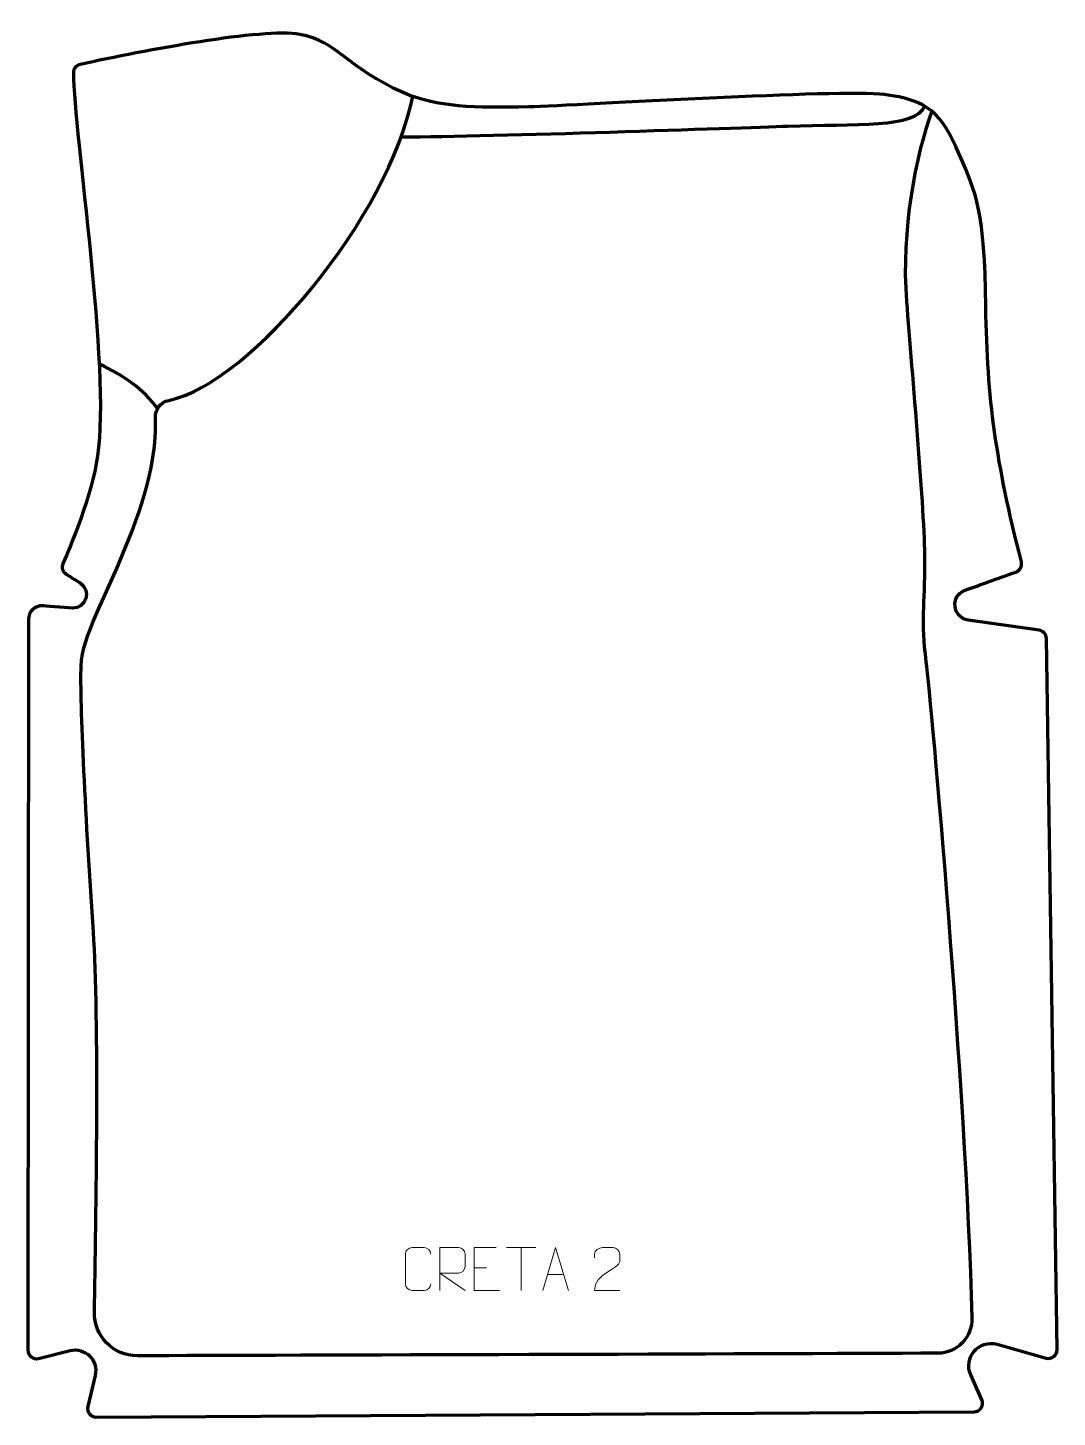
# Model space of a CAD drawing. Header units: millimetres. Extents: x -300 to 300, y -403 to 406.
import ezdxf

# ---------------------------------------------------------------- set-up
doc = ezdxf.new("R2010")
doc.units = ezdxf.units.MM
doc.header["$MEASUREMENT"] = 0
doc.layers.add('layer 1', color=7, linetype='Continuous')
doc.layers.add('layer 2', color=7, linetype='Continuous')

msp = doc.modelspace()

# ---------------------------------------------------------------- linework, layer by layer
at = {"layer": 'layer 1', "color": 230, "lineweight": 200}
msp.add_open_spline([(-293.5543, -368.843), (-296.7115, -369.6308), (-299.7688, -367.2432), (-299.766, -363.9916), (-299.766, -363.9916), (-299.766, -363.9916), (-299.3807, 61.5419), (-299.3807, 61.5419), (-299.3807, 61.5419), (-299.3765, 66.0963), (-295.5707, 69.7267), (-291.0178, 69.5196), (-291.0178, 69.5196), (-291.0178, 69.5196), (-278.1608, 68.3861), (-273.865, 68.1667), (-273.865, 68.1667), (-265.8224, 67.7557), (-262.5215, 78.5162), (-269.3057, 82.8514), (-269.3057, 82.8514), (-270.9737, 83.9175), (-274.5713, 86.1672), (-277.3473, 87.8983), (-277.3473, 87.8983), (-279.4541, 89.2124), (-280.2754, 91.8695), (-279.277, 94.1417), (-279.277, 94.1417), (-274.6912, 104.5801), (-262.5366, 133.7209), (-259.1316, 156.684), (-259.1316, 156.684), (-251.5028, 208.1362), (-273.0889, 344.9706), (-273.1951, 379.9471), (-273.1951, 379.9471), (-273.2022, 382.3002), (-271.5554, 384.3318), (-269.2539, 384.8299), (-269.2539, 384.8299), (-231.9063, 392.9124), (-162.945, 406.161), (-141.3917, 402.3154), (-141.3917, 402.3154), (-119.0795, 398.3343), (-114.8998, 383.2004), (-80.8067, 368.2681), (-80.8067, 368.2681), (-61.8311, 359.957), (-38.944, 359.3146), (-8.1928, 360.1108), (-8.1928, 360.1108), (22.5585, 360.907), (173.5636, 370.4613), (199.0631, 367.2768), (199.0631, 367.2768), (224.5626, 364.0919), (232.3362, 356.528), (242.6954, 332.6425), (242.6954, 332.6425), (253.0547, 308.7566), (257.4373, 299.9826), (258.2343, 243.8515), (258.2343, 243.8515), (259.0117, 189.0898), (264.146, 153.667), (278.9207, 95.1327), (278.9207, 95.1327), (279.554, 92.6241), (278.1682, 90.0453), (275.7242, 89.1916), (275.7242, 89.1916), (264.9038, 85.4116), (254.857, 81.7794), (246.1279, 78.5599), (246.1279, 78.5599), (237.3596, 75.3256), (238.7298, 62.5332), (247.9843, 61.2216), (247.9843, 61.2216), (247.9843, 61.2216), (289.2582, 55.3715), (289.2582, 55.3715), (289.2582, 55.3715), (291.6955, 55.0261), (293.5183, 52.9595), (293.555, 50.5), (293.555, 50.5), (293.555, 50.5), (299.766, -363.7009), (299.766, -363.7009), (299.766, -363.7009), (299.8161, -367.0414), (296.6344, -369.4882), (293.4153, -368.5858), (293.4153, -368.5858), (293.4153, -368.5858), (264.8096, -360.564), (264.8096, -360.564), (264.8096, -360.564), (254.2044, -357.5905), (244.9352, -368.3174), (249.4271, -378.3666), (249.4271, -378.3666), (249.4271, -378.3666), (255.9083, -392.8675), (255.9083, -392.8675), (255.9083, -392.8675), (257.3801, -396.16), (254.9823, -399.8783), (251.373, -399.9002), (251.373, -399.9002), (251.373, -399.9002), (-259.9384, -402.9997), (-259.9384, -402.9997), (-259.9384, -402.9997), (-263.1789, -403.0194), (-265.5822, -400.001), (-264.8336, -396.8507), (-264.8336, -396.8507), (-264.8336, -396.8507), (-260.5075, -378.6365), (-260.5075, -378.6365), (-260.5075, -378.6365), (-258.4303, -369.8922), (-266.3643, -362.0573), (-275.0909, -364.235), (-275.0909, -364.235), (-275.0909, -364.235), (-293.5543, -368.843), (-293.5543, -368.843)], degree=3, knots=[0, 0, 0, 0, 0.02941176, 0.02941176, 0.02941176, 0.02941176, 0.05882353, 0.05882353, 0.05882353, 0.05882353, 0.08823529, 0.08823529, 0.08823529, 0.08823529, 0.11764706, 0.11764706, 0.11764706, 0.11764706, 0.14705882, 0.14705882, 0.14705882, 0.14705882, 0.17647059, 0.17647059, 0.17647059, 0.17647059, 0.20588235, 0.20588235, 0.20588235, 0.20588235, 0.23529412, 0.23529412, 0.23529412, 0.23529412, 0.26470588, 0.26470588, 0.26470588, 0.26470588, 0.29411765, 0.29411765, 0.29411765, 0.29411765, 0.32352941, 0.32352941, 0.32352941, 0.32352941, 0.35294118, 0.35294118, 0.35294118, 0.35294118, 0.38235294, 0.38235294, 0.38235294, 0.38235294, 0.41176471, 0.41176471, 0.41176471, 0.41176471, 0.44117647, 0.44117647, 0.44117647, 0.44117647, 0.47058824, 0.47058824, 0.47058824, 0.47058824, 0.5, 0.5, 0.5, 0.5, 0.52941176, 0.52941176, 0.52941176, 0.52941176, 0.55882353, 0.55882353, 0.55882353, 0.55882353, 0.58823529, 0.58823529, 0.58823529, 0.58823529, 0.61764706, 0.61764706, 0.61764706, 0.61764706, 0.64705882, 0.64705882, 0.64705882, 0.64705882, 0.67647059, 0.67647059, 0.67647059, 0.67647059, 0.70588235, 0.70588235, 0.70588235, 0.70588235, 0.73529412, 0.73529412, 0.73529412, 0.73529412, 0.76470588, 0.76470588, 0.76470588, 0.76470588, 0.79411765, 0.79411765, 0.79411765, 0.79411765, 0.82352941, 0.82352941, 0.82352941, 0.82352941, 0.85294118, 0.85294118, 0.85294118, 0.85294118, 0.88235294, 0.88235294, 0.88235294, 0.88235294, 0.91176471, 0.91176471, 0.91176471, 0.91176471, 0.94117647, 0.94117647, 0.94117647, 0.94117647, 1, 1, 1, 1], dxfattribs=at)
at = {"layer": 'layer 1', "color": 250, "lineweight": 9}
for points, knots in [([(-64.9745, -325.3665), (-65.1143, -327.6899), (-66.7915, -329.1695), (-68.9392, -329.1803), (-68.9392, -329.1803), (-71.2711, -329.1799), (-73.603, -329.1799), (-75.9345, -329.1803), (-75.9345, -329.1803), (-77.8595, -329.2857), (-79.8316, -327.4012), (-79.8204, -325.3839), (-79.8204, -325.3839), (-79.82, -319.6138), (-79.82, -313.8441), (-79.8204, -308.0748), (-79.8204, -308.0748), (-79.8162, -305.9367), (-78.0695, -304.2175), (-75.9171, -304.231), (-75.9171, -304.231), (-73.5914, -304.231), (-71.2653, -304.231), (-68.9392, -304.231), (-68.9392, -304.231), (-66.9926, -304.1955), (-65.0012, -305.687), (-64.9745, -308.1246)], [0, 0, 0, 0, 0.125, 0.125, 0.125, 0.125, 0.25, 0.25, 0.25, 0.25, 0.375, 0.375, 0.375, 0.375, 0.5, 0.5, 0.5, 0.5, 0.625, 0.625, 0.625, 0.625, 0.75, 0.75, 0.75, 0.75, 1, 1, 1, 1]), ([(-59.7295, -329.1842), (-59.7295, -329.1842), (-59.7295, -304.2307), (-59.7295, -304.2307), (-59.7295, -304.2307), (-56.1347, -304.2307), (-52.5392, -304.2307), (-48.944, -304.2307), (-48.944, -304.2307), (-46.6187, -304.2684), (-45.0614, -305.7584), (-45.0655, -308.1248), (-45.0655, -308.1248), (-45.0659, -310.1603), (-45.0659, -313.2197), (-45.0655, -315.2557), (-45.0655, -315.2557), (-45.072, -317.1312), (-46.8843, -319.073), (-48.8938, -319.0921), (-48.8938, -319.0921), (-48.8938, -319.0921), (-59.7295, -319.0921), (-59.7295, -319.0921), (-59.7295, -319.0921), (-59.7295, -319.0921), (-45.0748, -329.1842), (-45.0748, -329.1842)], [0, 0, 0, 0, 0.125, 0.125, 0.125, 0.125, 0.25, 0.25, 0.25, 0.25, 0.375, 0.375, 0.375, 0.375, 0.5, 0.5, 0.5, 0.5, 0.625, 0.625, 0.625, 0.625, 0.75, 0.75, 0.75, 0.75, 1, 1, 1, 1]), ([(-26.9564, -304.2307), (-26.9564, -304.2307), (-39.8303, -304.2307), (-39.8303, -304.2307), (-39.8303, -304.2307), (-39.8303, -304.2307), (-39.8303, -329.1843), (-39.8303, -329.1843), (-39.8303, -329.1843), (-39.8303, -329.1843), (-24.9645, -329.1843), (-24.9645, -329.1843)], [0, 0, 0, 0, 0.25, 0.25, 0.25, 0.25, 0.5, 0.5, 0.5, 0.5, 1, 1, 1, 1]), ([(0.1321, -329.1842), (0.1321, -329.1842), (7.5031, -304.2307), (7.5031, -304.2307), (7.5031, -304.2307), (7.5031, -304.2307), (15.073, -329.1842), (15.073, -329.1842)], [0, 0, 0, 0, 0.33333333, 0.33333333, 0.33333333, 0.33333333, 1, 1, 1, 1]), ([(44.974, -329.1946), (40.0596, -329.1943), (35.1452, -329.1943), (30.2311, -329.1946), (30.2311, -329.1946), (30.2311, -319.2623), (44.8821, -316.6211), (44.974, -312.3108), (44.974, -312.3108), (44.9737, -310.8867), (44.9737, -309.463), (44.974, -308.0397), (44.974, -308.0397), (44.9571, -305.9626), (42.8343, -304.2378), (41.1633, -304.2205), (41.1633, -304.2205), (39.0901, -304.2209), (37.0172, -304.2209), (34.9448, -304.2205), (34.9448, -304.2205), (33.1227, -304.204), (30.298, -305.9961), (30.2311, -308.0897), (30.2311, -308.0897), (30.2311, -308.0897), (30.2311, -310.1445), (30.2311, -310.1445)], [0, 0, 0, 0, 0.125, 0.125, 0.125, 0.125, 0.25, 0.25, 0.25, 0.25, 0.375, 0.375, 0.375, 0.375, 0.5, 0.5, 0.5, 0.5, 0.625, 0.625, 0.625, 0.625, 0.75, 0.75, 0.75, 0.75, 1, 1, 1, 1])]:
    msp.add_open_spline(points, degree=3, knots=knots, dxfattribs=at)
for points in [[(-20.891, -304.2542), (-20.891, -304.2542), (-3.9038, -304.2542), (-3.9038, -304.2542)], [(-12.3972, -329.1842), (-12.3972, -329.1842), (-12.3972, -304.2307), (-12.3972, -304.2307)], [(-39.8303, -316.1104), (-39.8303, -316.1104), (-32.6622, -316.1104), (-32.6622, -316.1104)], [(2.8547, -319.9348), (2.8547, -319.9348), (12.3504, -319.9348), (12.3504, -319.9348)]]:
    msp.add_open_spline(points, degree=3, dxfattribs=at)
at = {"layer": 'layer 2', "color": 142, "lineweight": 200}
for points, knots in [([(226.763, 357.5489), (217.3912, 332.1253), (208.8285, 288.4931), (212.0162, 246.6582), (212.0162, 246.6582), (215.2036, 204.823), (222.5706, 124.1445), (222.5706, 96.2542), (222.5706, 96.2542), (222.5706, 68.3643), (220.1802, 61.591), (223.3676, 36.8884), (223.3676, 36.8884), (226.3979, 13.4029), (246.2819, -208.9303), (250.1519, -345.2005), (250.1519, -345.2005), (250.4708, -356.4248), (241.4795, -365.7054), (230.2506, -365.7544), (230.2506, -365.7544), (130.4198, -366.1894), (-149.7573, -367.0008), (-235.9592, -367.247), (-235.9592, -367.247), (-249.9624, -367.2869), (-261.2562, -355.8047), (-260.9863, -341.8043), (-260.9863, -341.8043), (-259.9696, -289.0352), (-258.1479, -168.8061), (-261.5222, -120.4921), (-261.5222, -120.4921), (-265.9051, -57.7389), (-269.4911, 15.1778), (-268.6942, 34.3022), (-268.6942, 34.3022), (-267.8972, 53.427), (-255.5458, 70.3564), (-239.2104, 112.5899), (-239.2104, 112.5899), (-226.3859, 145.7461), (-224.9797, 166.01), (-225.45, 179.0691), (-225.45, 179.0691), (-225.6236, 183.8934), (-222.2993, 188.1581), (-217.5777, 189.1635), (-217.5777, 189.1635), (-169.667, 199.3627), (-89.3462, 296.2072), (-75.5656, 366.1998)], [0, 0, 0, 0, 0.07142857, 0.07142857, 0.07142857, 0.07142857, 0.14285714, 0.14285714, 0.14285714, 0.14285714, 0.21428571, 0.21428571, 0.21428571, 0.21428571, 0.28571429, 0.28571429, 0.28571429, 0.28571429, 0.35714286, 0.35714286, 0.35714286, 0.35714286, 0.42857143, 0.42857143, 0.42857143, 0.42857143, 0.5, 0.5, 0.5, 0.5, 0.57142857, 0.57142857, 0.57142857, 0.57142857, 0.64285714, 0.64285714, 0.64285714, 0.64285714, 0.71428571, 0.71428571, 0.71428571, 0.71428571, 0.78571429, 0.78571429, 0.78571429, 0.78571429, 0.85714286, 0.85714286, 0.85714286, 0.85714286, 1, 1, 1, 1]), ([(-82.2757, 342.6136), (-28.4404, 342.8828), (113.5416, 347.8439), (142.8557, 348.8864), (142.8557, 348.8864), (182.0648, 350.2805), (217.7896, 347.664), (222.5644, 360.5213)], [0, 0, 0, 0, 0.33333333, 0.33333333, 0.33333333, 0.33333333, 1, 1, 1, 1])]:
    msp.add_open_spline(points, degree=3, knots=knots, dxfattribs=at)
msp.add_open_spline([(-224.0929, 184.451), (-232.3532, 195.3031), (-243.7183, 203.9155), (-258.1878, 210.2881)], degree=3, dxfattribs=at)

doc.saveas('drawing.dxf')
